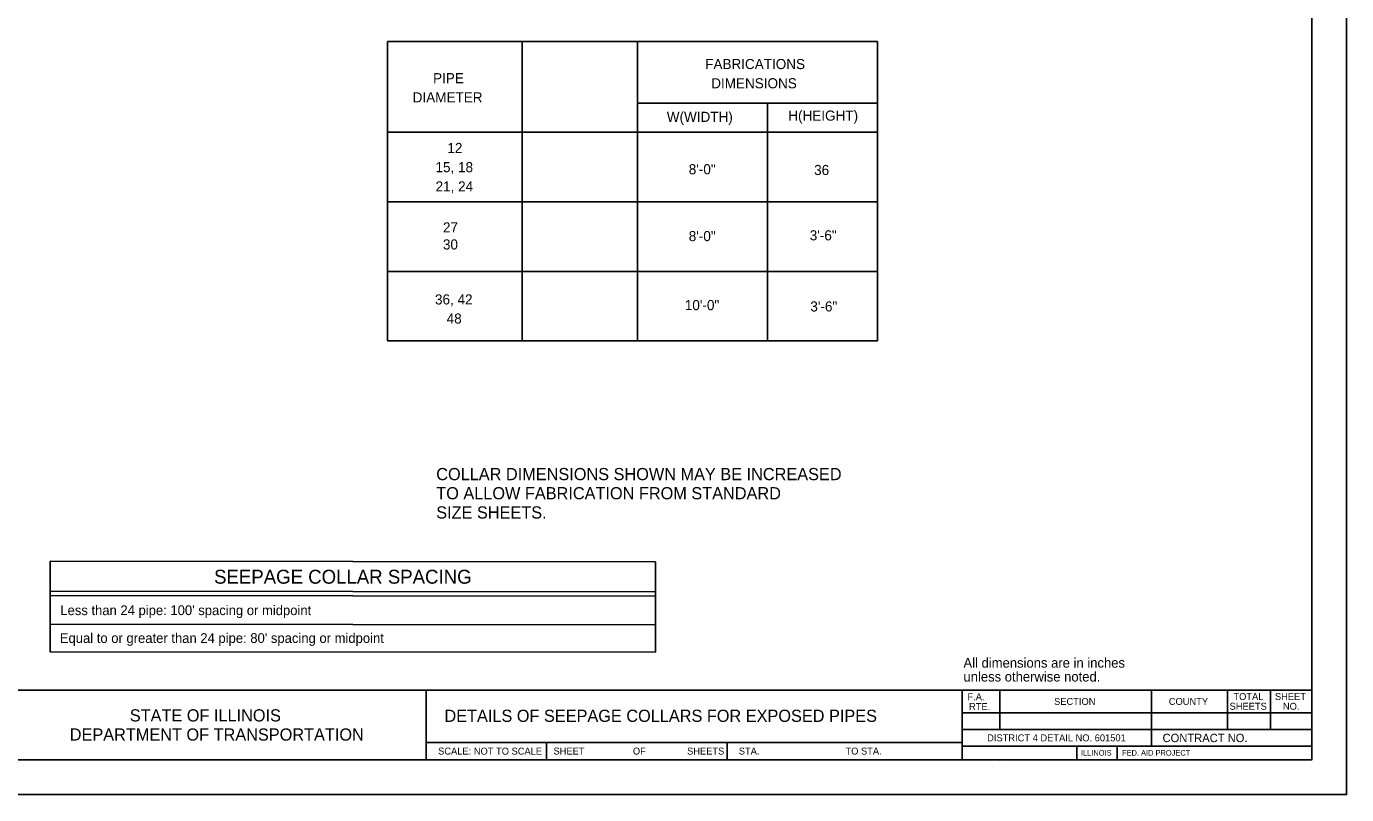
# Model space of a CAD drawing. Extents: x 0 to 2.83, y 0 to 1.83.
# Drawn here: x 1.252 to 2.833, y 0 to 0.919 of the extents above; entities that cross this region are included whole.
import ezdxf

# ---------------------------------------------------------------- set-up
doc = ezdxf.new("R2010")
doc.units = 0
for name, color, linetype in [('RD_Pr_Roadway_Notes', 7, 'Continuous'), ('SH_General_Details', 7, 'Continuous'), ('SH_Printer_Plotting_Border', 7, 'Continuous')]:
    doc.layers.add(name, color=color, linetype=linetype)

msp = doc.modelspace()

# ---------------------------------------------------------------- linework, layer by layer
at = {"layer": 'RD_Pr_Roadway_Notes'}
for p, q in [((1.6846, 0.9013), (2.2714, 0.9013)), ((1.6846, 0.9013), (1.6846, 0.5429)), ((1.8459, 0.9013), (1.8459, 0.5429)), ((1.9842, 0.9013), (1.9842, 0.5429)), ((2.2714, 0.9013), (2.2714, 0.5429)), ((1.9842, 0.8277), (2.2714, 0.8277)), ((2.1398, 0.8277), (2.1398, 0.5429)), ((1.6846, 0.7929), (2.2714, 0.7929)), ((1.6846, 0.7096), (2.2714, 0.7096)), ((1.6846, 0.6262), (2.2714, 0.6262)), ((1.6846, 0.5429), (2.2714, 0.5429)), ((1.2806, 0.2434), (2.0056, 0.2427)), ((1.2806, 0.2382), (2.0056, 0.2375)), ((1.2806, 0.2038), (2.0056, 0.2032))]:
    msp.add_line(p, q, dxfattribs=at)
msp.add_lwpolyline([(1.2806, 0.2792), (2.0056, 0.2785), (2.0056, 0.1703), (1.2806, 0.171)], close=True, dxfattribs=at)
at = {"layer": 'SH_General_Details'}
for p, q in [((2.8333, 0), (2.8333, 1.8333)), ((0.1667, 0.125), (2.7917, 0.125)), ((1.7312, 0.125), (1.7312, 0.0417)), ((2.3729, 0.125), (2.3729, 0.0417)), ((2.4179, 0.125), (2.4179, 0.0779)), ((2.5995, 0.125), (2.5995, 0.0579)), ((2.6905, 0.125), (2.6905, 0.0779)), ((2.7423, 0.125), (2.7423, 0.0779)), ((2.3729, 0.0979), (2.7917, 0.0979)), ((2.3729, 0.0779), (2.7917, 0.0779)), ((1.7312, 0.0625), (2.3729, 0.0625)), ((1.875, 0.0625), (1.875, 0.0417)), ((2.0917, 0.0625), (2.0917, 0.0417)), ((2.3729, 0.0579), (2.7917, 0.0579)), ((2.5101, 0.0579), (2.5101, 0.0417)), ((2.5585, 0.0579), (2.5585, 0.0417)), ((2.4095, 0.0333), (2.4095, 0.0333)), ((2.4262, 0.0333), (2.4262, 0.0333)), ((2.7917, 0.0333), (2.7917, 0.0333)), ((2.8333, 0), (0, 0))]:
    msp.add_line(p, q, dxfattribs=at)
msp.add_lwpolyline([(0.1667, 1.7917), (2.7917, 1.7917), (2.7917, 0.0417), (0.1667, 0.0417)], close=True, dxfattribs=at)
at = {"layer": 'SH_Printer_Plotting_Border'}
msp.add_lwpolyline([(0, 0), (2.8333, 0), (2.8333, 1.8333), (0, 1.8333)], close=True, dxfattribs=at)

# ---------------------------------------------------------------- texts
at = {"layer": 'RD_Pr_Roadway_Notes'}
for s, height, p in [('FABRICATIONS', 0.0121, (2.0652, 0.8683)), ('PIPE', 0.0121, (1.7393, 0.8514)), ('DIMENSIONS', 0.0121, (2.0724, 0.8453)), ('DIAMETER', 0.0121, (1.7149, 0.8284)), ('W(WIDTH)', 0.0121, (2.0192, 0.8051)), ('H(HEIGHT)', 0.0121, (2.1647, 0.8066)), ('12', 0.0121, (1.7564, 0.7679)), ('15, 18', 0.0121, (1.7422, 0.7449)), ('8\'-0"', 0.0121, (2.0455, 0.7424)), ('36', 0.0121, (2.1957, 0.7415)), ('21, 24', 0.0121, (1.7423, 0.7219)), ('27', 0.0121, (1.7511, 0.6728)), ('30', 0.0121, (1.7511, 0.6524)), ('8\'-0"', 0.0121, (2.0455, 0.6624)), ('3\'-6"', 0.0121, (2.1904, 0.6633)), ('36, 42', 0.0121, (1.7416, 0.5866)), ('10\'-0"', 0.0121, (2.0408, 0.5798)), ('3\'-6"', 0.0121, (2.1911, 0.5782)), ('48', 0.0121, (1.7556, 0.5637)), ('COLLAR DIMENSIONS SHOWN MAY BE INCREASED', 0.014583, (1.7431, 0.3763)), ('TO ALLOW FABRICATION FROM STANDARD', 0.014583, (1.7431, 0.3534)), ('SIZE SHEETS.', 0.014583, (1.7431, 0.3304)), ('SEEPAGE COLLAR SPACING', 0.016667, (1.477, 0.2524)), ("Less than 24 pipe: 100' spacing or midpoint", 0.011667, (1.2929, 0.2148)), ("Equal to or greater than 24 pipe: 80' spacing or midpoint", 0.011667, (1.2923, 0.1815)), ('All dimensions are in inches', 0.011668, (2.3745, 0.1519)), ('unless otherwise noted.', 0.011668, (2.3745, 0.1353))]:
    msp.add_text(s, height=height, dxfattribs=at).set_placement(p)
at = {"layer": 'SH_General_Details'}
for s, height, p in [('F.A.  ', 0.00833, (2.3793, 0.1129)), ('SECTION', 0.00833, (2.483, 0.1073)), ('COUNTY', 0.00833, (2.6204, 0.1073)), ('TOTAL', 0.00833, (2.6978, 0.1132)), ('SHEET', 0.00833, (2.7475, 0.1132)), ('STATE OF ILLINOIS', 0.014584, (1.3761, 0.0875)), ('DETAILS OF SEEPAGE COLLARS FOR EXPOSED PIPES', 0.014583, (1.7529, 0.087)), ('RTE.', 0.00833, (2.3812, 0.1012)), ('SHEETS', 0.00833, (2.6932, 0.1015)), ('NO.', 0.00833, (2.7571, 0.1015)), ('DEPARTMENT OF TRANSPORTATION', 0.014584, (1.3042, 0.0646)), ('DISTRICT 4 DETAIL NO. 601501', 0.008333, (2.4029, 0.0637)), ('CONTRACT NO.      ', 0.01, (2.6129, 0.0628)), ('SCALE:          ', 0.008333, (1.7453, 0.0479)), ('NOT TO SCALE', 0.008333, (1.7881, 0.0478)), ('SHEET', 0.00833, (1.8835, 0.0479)), ('OF', 0.00833, (1.9786, 0.0479)), ('SHEETS', 0.00833, (2.0435, 0.0479)), ('STA.', 0.00833, (2.1054, 0.0479)), ('TO STA.', 0.00833, (2.2332, 0.0479)), ('ILLINOIS', 0.00667, (2.5152, 0.0466)), ('FED. AID PROJECT', 0.006667, (2.5644, 0.0466))]:
    msp.add_text(s, height=height, dxfattribs=at).set_placement(p)

doc.saveas('drawing.dxf')
